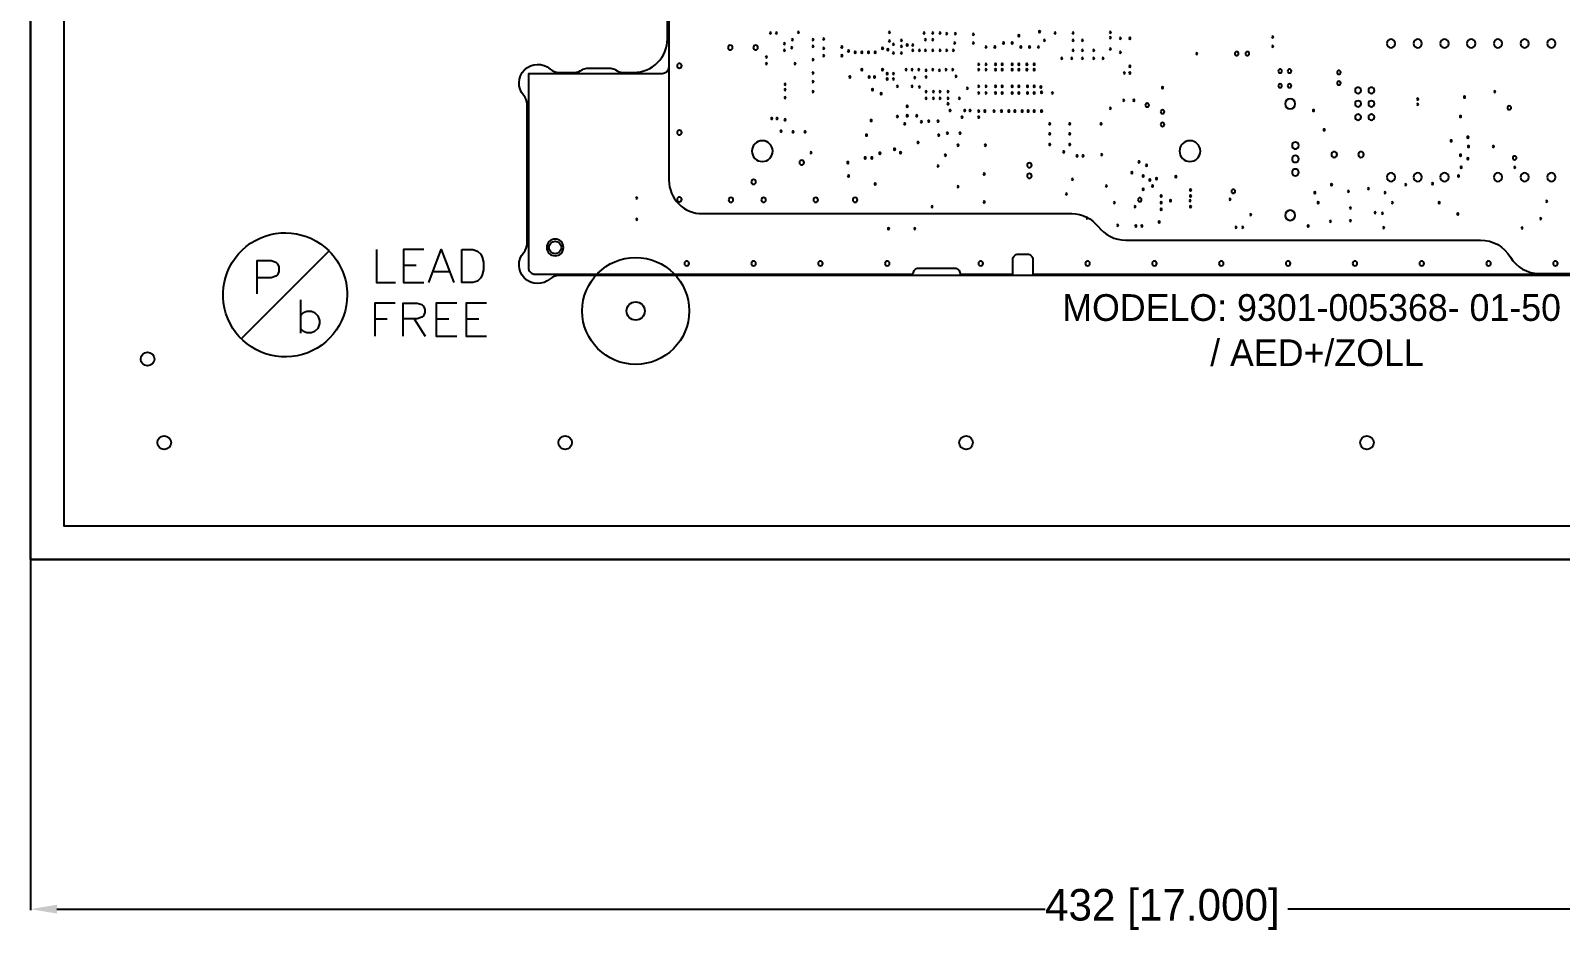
# Model space of a CAD drawing. Extents: x -216 to 339, y -350 to 279.
# Drawn here: x -215.9 to 74.9, y -349.9 to -178.9 of the extents above; entities that cross this region are included whole.
import ezdxf

# ---------------------------------------------------------------- set-up
doc = ezdxf.new("R2010")
doc.units = 0
doc.layers.get('0').update_dxf_attribs({"linetype": 'CONTINUOUS'})
doc.layers.get('DEFPOINTS').update_dxf_attribs({"linetype": 'CONTINUOUS'})
for name, color, linetype in [('1_0_PALLET', 53, 'CONTINUOUS'), ('_G01-IND-3GEN_DRILLS', 40, 'CONTINUOUS'), ('_G01-IND-3GEN_OUTLINE', 4, 'CONTINUOUS')]:
    doc.layers.add(name, color=color, linetype=linetype)
doc.styles.add('MtXpl_Century_Gothic', font='txt')
doc.dimstyles.get("Standard").update_dxf_attribs({"dimtxt": 0.18, "dimasz": 0.18, "dimexe": 0.18, "dimexo": 0.0625, "dimgap": 0.09, "dimtad": 0, "dimtih": 1, "dimtoh": 1, "dimzin": 0, "dimcen": 0.09, "dimazin": 3, "dimtfac": 1, "dimtofl": 0, "dimtmove": 0, "dimatfit": 3})

# ---------------------------------------------------------------- blocks, each defined once
blk = doc.blocks.new('*U40')
at = {"layer": '1_0_PALLET', "color": 7, "style": 'MtXpl_Century_Gothic'}
for s, p in [('MODELO: 9301-005368- 01-50', (-19.81, -234.05)), ('/ AED+/ZOLL', (8.3, -242.64))]:
    blk.add_text(s, height=5.08, dxfattribs=at).set_placement(p)
blk = doc.blocks.new('ROUND_99')
blk.add_circle((0, 0), 0.006)
blk = doc.blocks.new('ROUND_237')
blk.add_circle((0, 0), 0.014)
blk = doc.blocks.new('ROUND_148')
blk.add_circle((0, 0), 0.0175)
blk = doc.blocks.new('ROUND_241')
blk.add_circle((0, 0), 0.021)
blk = doc.blocks.new('ROUND_139')
blk.add_circle((0, 0), 0.0225)
blk = doc.blocks.new('ROUND_8')
blk.add_circle((0, 0), 0.025)
blk = doc.blocks.new('ROUND_244')
blk.add_circle((0, 0), 0.0315)
blk = doc.blocks.new('ROUND_122')
blk.add_circle((0, 0), 0.0375)
blk = doc.blocks.new('ROUND_146')
blk.add_circle((0, 0), 0.0625)
blk = doc.blocks.new('ROUND_238')
blk.add_circle((0, 0), 0.078)
blk = doc.blocks.new('*U49')
at = {"color": 0}
blk.add_text('432 [17.000]', height=6, dxfattribs=at).set_placement((-23.09, -348.01))
blk = doc.blocks.new('*D27')
at = {"color": 0}
for p, q in [((215.9, -256.53), (215.9, -346.03)), ((-215.9, -279.46), (-215.9, -346.03)), ((-210.9, -345.85), (-23.07, -345.85)), ((210.9, -345.85), (23.07, -345.85))]:
    blk.add_line(p, q, dxfattribs=at)
for points in [[(-210.9, -345.01), (-210.9, -346.68), (-215.9, -345.85)], [(210.9, -345.01), (210.9, -346.68), (215.9, -345.85)]]:
    blk.add_solid(points, dxfattribs=at)
at = {"layer": 'DEFPOINTS', "color": 0}
for p in [(215.9, -256.46), (-215.9, -279.4), (-215.9, -345.85)]:
    blk.add_point(p, dxfattribs=at)
blk.add_blockref('*U49', (0, 0))

msp = doc.modelspace()

# ---------------------------------------------------------------- linework, layer by layer
at = {"layer": '1_0_PALLET', "color": 7, "linetype": 'CONTINUOUS', "extrusion": (0, 0, -1)}
for p, q in [((-175.87, -237.46), (-159.22, -220.81)), ((-172.87, -222.58), (-172.87, -228.88)), ((-172.87, -222.58), (-170.17, -222.58)), ((-170.17, -222.58), (-169.28, -222.88)), ((-169.28, -222.88), (-168.98, -223.18)), ((-168.98, -223.18), (-168.73, -223.78)), ((-168.73, -223.78), (-168.73, -224.68)), ((-145.03, -223.47), (-142.63, -223.47)), ((-170.17, -225.88), (-172.87, -225.88)), ((-169.28, -225.58), (-170.17, -225.88)), ((-168.98, -225.28), (-169.28, -225.58)), ((-168.73, -224.68), (-168.98, -225.28)), ((-139.34, -224.67), (-136.34, -224.67)), ((-164.62, -230.07), (-164.62, -236.37)), ((-164.62, -233.07), (-164.02, -232.47)), ((-164.02, -232.47), (-163.42, -232.22)), ((-163.42, -232.22), (-162.52, -232.22)), ((-162.52, -232.22), (-161.92, -232.47)), ((-161.92, -232.47), (-161.32, -233.07)), ((-164.02, -236.07), (-164.62, -235.47)), ((-161.32, -235.47), (-161.92, -236.07)), ((-161.32, -233.07), (-161.02, -233.97)), ((-161.02, -234.57), (-161.32, -235.47)), ((-161.02, -233.97), (-161.02, -234.57)), ((-150.5, -233.66), (-148.1, -233.66)), ((-143.01, -233.66), (-140.91, -236.96)), ((-138.81, -233.66), (-136.41, -233.66)), ((-133.11, -233.66), (-130.72, -233.66)), ((-163.42, -236.31), (-164.02, -236.07)), ((-162.52, -236.31), (-163.42, -236.31)), ((-161.92, -236.07), (-162.52, -236.31))]:
    msp.add_line(p, q, dxfattribs=at)
at = {"layer": '1_0_PALLET', "linetype": 'CONTINUOUS'}
msp.add_lwpolyline([(192.96, 259.82), (192.96, 279.4), (-215.9, 279.4), (-215.9, -279.4), (192.96, -279.4), (-215.9, -279.4), (-215.9, 279.4), (192.96, 279.4), (192.96, 259.89, -0.19269), (192.47, 258.67, 0.976311), (195.17, 255.97, -0.192689), (196.39, 256.46), (215.9, 256.46), (215.9, -256.46), (196.39, -256.46, -0.19269), (195.17, -255.97, 0.976311), (192.47, -258.67, -0.192689), (192.96, -259.89), (192.96, -279.4), (192.96, -259.82)], format="xyb", dxfattribs=at)
at = {"layer": '1_0_PALLET', "color": 4}
msp.add_lwpolyline([(209.55, -273.05), (-209.55, -273.05), (-209.55, 273.05), (209.55, 273.05)], close=True, dxfattribs=at)
at = {"layer": '1_0_PALLET', "color": 1, "linetype": 'CONTINUOUS'}
msp.add_lwpolyline([(-94.57, -97.21), (-94.57, -207.32, 0.414214), (-88.22, -213.67), (-18.01, -213.67, -0.232097), (-12.99, -216.13, 0.232097), (-7.76, -218.69), (59.68, -218.69, -0.264801), (65.36, -221.93, 0.264801), (70.82, -225.04), (111.61, -225.04, 0.414214)], format="xyb", dxfattribs=at)
at = {"layer": '1_0_PALLET', "color": 150, "linetype": 'CONTINUOUS'}
msp.add_lwpolyline([(96.14, -225.43), (-115.47, -225.43, 0.182676), (-117.15, -226.06, -0.939221), (-122.17, -221.04, 0.182676), (-121.54, -219.36), (-121.54, -192.88, 0.182676), (-122.17, -191.2, -0.939221), (-117.15, -186.18, 0.182676), (-115.47, -186.82), (-112.57, -186.82, 0.15686), (-111.09, -186.34, -0.15686), (-110.2, -186.05), (-105.63, -186.05, -0.15686), (-104.74, -186.34, 0.15686), (-103.26, -186.82), (-101.22, -186.82, 0.414214), (-94.87, -180.47), (-94.87, -131.4, 0.15686)], format="xyb", dxfattribs=at)
at = {"layer": '1_0_PALLET', "color": 7, "linetype": 'CONTINUOUS', "extrusion": (0, 0, -1)}
for points in [[(150.13, -220.47), (150.13, -226.77), (146.53, -226.77)], [(141.13, -220.47), (145.03, -220.47), (145.03, -226.77), (141.13, -226.77)], [(140.23, -226.77), (137.84, -220.47), (135.44, -226.77)], [(146.6, -230.66), (150.5, -230.66), (150.5, -236.96)], [(145.11, -236.96), (145.11, -230.66), (142.41, -230.66), (141.51, -230.96), (141.21, -231.26), (140.96, -231.86), (140.96, -232.46), (141.21, -233.06), (141.51, -233.36), (142.41, -233.66), (145.11, -233.66)], [(134.91, -230.66), (138.81, -230.66), (138.81, -236.96), (134.91, -236.96)], [(129.22, -230.66), (133.11, -230.66), (133.11, -236.96), (129.22, -236.96)]]:
    msp.add_lwpolyline(points, dxfattribs=at)
msp.add_lwpolyline([(133.94, -220.47), (131.84, -220.47), (130.94, -220.77), (130.34, -221.37), (130.09, -221.97), (129.79, -222.87), (129.79, -224.37), (130.09, -225.27), (130.34, -225.87), (130.94, -226.47), (131.84, -226.77), (133.94, -226.77)], close=True, dxfattribs=at)
at = {"layer": '1_0_PALLET', "linetype": 'CONTINUOUS'}
for centre, radius in [((-116.2, -220.09), 1.19), ((-100.89, -232.16), 1.73), ((-193.67, -241.3), 1.29), ((-190.5, -257.18), 1.29), ((-114.3, -257.18), 1.29), ((-38.1, -257.18), 1.29), ((38.1, -257.18), 1.29)]:
    msp.add_circle(centre, radius, dxfattribs=at)
at = {"layer": '1_0_PALLET', "color": 9}
msp.add_circle((-100.89, -232.16), 10.16, dxfattribs=at)
at = {"layer": '1_0_PALLET', "color": 7, "linetype": 'CONTINUOUS', "extrusion": (0, 0, -1)}
for start, end in [(180, 135), (135.0764, 180)]:
    msp.add_arc((167.52, -229.11), 11.8, start, end, dxfattribs=at)
at = {"layer": '_G01-IND-3GEN_OUTLINE', "linetype": 'CONTINUOUS'}
for points in [[(24.78, -27.24), (24.77, -14.86), (5.08, -13.72), (-17.22, -13.72), (-36.19, -14.86), (-36.19, -27.05, -0.414214), (-37.46, -28.32), (-39.24, -28.32), (-39.24, -28.45, -0.414214), (-40.26, -29.46), (-47.12, -29.46, -0.414214), (-48.13, -28.45), (-48.13, -28.32), (-120.01, -28.32, 0.414214), (-121.28, -29.59), (-121.28, -66.42), (-95.88, -66.42, -0.414214), (-94.61, -67.69), (-94.61, -185.8, -0.414214), (-95.88, -187.07), (-121.28, -187.07), (-121.28, -223.9, 0.414214), (-120.01, -225.17), (-48.13, -225.17)], [(-48.13, -225.04, -0.414214), (-47.12, -224.03), (-40.26, -224.03, -0.414214), (-39.24, -225.04), (-39.24, -225.17), (-29.21, -225.17), (-29.21, -222.38, -0.414214), (-28.19, -221.36), (-26.42, -221.36, -0.414214), (-25.4, -222.38), (-25.4, -225.17), (90.81, -225.17, 0.414214), (121.29, -194.69), (121.29, -58.8, 0.414214), (90.81, -28.32), (26.04, -28.32, -0.414214), (24.77, -27.05)]]:
    msp.add_lwpolyline(points, format="xyb", dxfattribs=at)

# ---------------------------------------------------------------- block references
msp.add_blockref('*U40', (0, 0))
at = {"layer": '_G01-IND-3GEN_DRILLS', "linetype": 'CONTINUOUS', "xscale": -25.4, "yscale": 25.4, "zscale": 25.4, "rotation": 270}
for name, p in [('ROUND_99', (-75.31, -179.32)), ('ROUND_99', (-74.17, -179.32)), ('ROUND_99', (-69.98, -179.2)), ('ROUND_99', (-52.7, -179.2)), ('ROUND_99', (-46.1, -179.32)), ('ROUND_99', (-44.45, -179.32)), ('ROUND_99', (-43.05, -179.32)), ('ROUND_99', (-41.78, -179.45)), ('ROUND_99', (-40.13, -179.45)), ('ROUND_99', (-36.7, -179.58)), ('ROUND_99', (-28.07, -179.83)), ('ROUND_99', (-24.13, -179.07)), ('ROUND_99', (-21.21, -179.32)), ('ROUND_99', (-17.78, -179.32)), ('ROUND_99', (-10.67, -179.2)), ('ROUND_99', (-10.67, -180.21)), ('ROUND_99', (-8.76, -180.34)), ('ROUND_99', (-6.98, -180.34)), ('ROUND_99', (20.19, -180.09)), ('ROUND_148', (-82.93, -182.12)), ('ROUND_148', (-78.1, -182.12)), ('ROUND_99', (-72.64, -181.36)), ('ROUND_99', (-72.64, -182.63)), ('ROUND_99', (-71.25, -182.12)), ('ROUND_99', (-71.12, -180.59)), ('ROUND_99', (-67.18, -180.59)), ('ROUND_99', (-67.18, -181.86)), ('ROUND_99', (-65.15, -180.47)), ('ROUND_99', (-65.15, -182.24)), ('ROUND_99', (-61.72, -181.99)), ('ROUND_99', (-60.45, -182.75)), ('ROUND_99', (-59.18, -183.01)), ('ROUND_99', (-57.91, -183.01)), ('ROUND_99', (-56.64, -183.01)), ('ROUND_99', (-55.37, -183.01)), ('ROUND_99', (-53.97, -182.24)), ('ROUND_99', (-52.96, -182.5)), ('ROUND_99', (-52.7, -180.85)), ('ROUND_99', (-51.94, -181.48)), ('ROUND_99', (-51.94, -183.13)), ('ROUND_99', (-50.42, -180.72)), ('ROUND_99', (-50.42, -181.86)), ('ROUND_99', (-50.42, -183.13)), ('ROUND_99', (-49.28, -181.61)), ('ROUND_99', (-48.26, -181.61)), ('ROUND_99', (-48.26, -182.63)), ('ROUND_99', (-46.99, -182.63)), ('ROUND_99', (-45.85, -180.59)), ('ROUND_99', (-45.85, -182.63)), ('ROUND_99', (-44.45, -180.59)), ('ROUND_99', (-44.45, -182.63)), ('ROUND_99', (-43.05, -182.63)), ('ROUND_99', (-41.78, -182.63)), ('ROUND_99', (-40.51, -182.63)), ('ROUND_99', (-40.26, -181.23)), ('ROUND_99', (-36.7, -181.23)), ('ROUND_99', (-34.29, -181.99)), ('ROUND_99', (-32.64, -181.99)), ('ROUND_99', (-30.99, -181.23)), ('ROUND_99', (-29.34, -181.23)), ('ROUND_99', (-27.69, -181.99)), ('ROUND_99', (-26.03, -181.99)), ('ROUND_99', (-24.38, -181.99)), ('ROUND_99', (-23.24, -180.72)), ('ROUND_99', (-17.78, -180.72)), ('ROUND_99', (-17.78, -182.63)), ('ROUND_99', (-16, -180.72)), ('ROUND_99', (-16, -182.63)), ('ROUND_99', (-13.84, -182.63)), ('ROUND_99', (-10.67, -182.37)), ('ROUND_99', (-8.76, -183.01)), ('ROUND_99', (5.72, -183.26)), ('ROUND_237', (13.34, -183.26)), ('ROUND_237', (15.37, -183.26)), ('ROUND_99', (20.19, -181.86)), ('ROUND_244', (42.67, -181.33)), ('ROUND_244', (47.75, -181.33)), ('ROUND_244', (52.83, -181.33)), ('ROUND_244', (57.91, -181.33)), ('ROUND_244', (62.99, -181.33)), ('ROUND_244', (68.07, -181.33)), ('ROUND_244', (73.15, -181.33)), ('ROUND_148', (-92.58, -185.55)), ('ROUND_99', (-76.07, -183.9)), ('ROUND_99', (-76.07, -185.17)), ('ROUND_99', (-70.61, -185.17)), ('ROUND_99', (-67.18, -184.4)), ('ROUND_99', (-65.15, -183.64)), ('ROUND_99', (-61.72, -183.64)), ('ROUND_99', (-35.69, -185.29)), ('ROUND_99', (-34.29, -185.29)), ('ROUND_99', (-32.51, -185.29)), ('ROUND_99', (-31.24, -185.29)), ('ROUND_99', (-29.34, -185.29)), ('ROUND_99', (-28.07, -185.29)), ('ROUND_99', (-26.54, -185.29)), ('ROUND_99', (-25.15, -185.29)), ('ROUND_99', (-19.94, -184.15)), ('ROUND_99', (-18.03, -184.15)), ('ROUND_99', (-16, -184.15)), ('ROUND_99', (-13.84, -184.15)), ('ROUND_99', (-12.06, -184.15)), ('ROUND_99', (-6.98, -185.67)), ('ROUND_99', (-72.52, -189.1)), ('ROUND_99', (-67.18, -186.94)), ('ROUND_99', (-67.18, -188.59)), ('ROUND_99', (-60.2, -187.71)), ('ROUND_99', (-57.91, -186.31)), ('ROUND_99', (-56.51, -187.71)), ('ROUND_99', (-55.5, -187.71)), ('ROUND_99', (-53.97, -186.31)), ('ROUND_99', (-53.09, -187.07)), ('ROUND_99', (-53.09, -188.09)), ('ROUND_99', (-51.94, -187.07)), ('ROUND_99', (-51.94, -188.09)), ('ROUND_99', (-49.53, -186.31)), ('ROUND_99', (-48.39, -186.31)), ('ROUND_99', (-47.88, -187.83)), ('ROUND_99', (-47.12, -186.31)), ('ROUND_99', (-45.72, -186.44)), ('ROUND_99', (-45.72, -187.71)), ('ROUND_99', (-44.45, -186.31)), ('ROUND_99', (-43.18, -186.44)), ('ROUND_99', (-41.91, -186.31)), ('ROUND_99', (-40.64, -186.31)), ('ROUND_99', (-40, -187.58)), ('ROUND_99', (-35.69, -186.31)), ('ROUND_99', (-34.29, -186.31)), ('ROUND_99', (-32.51, -186.31)), ('ROUND_99', (-31.24, -186.31)), ('ROUND_99', (-29.34, -186.31)), ('ROUND_99', (-28.07, -186.31)), ('ROUND_99', (-26.54, -186.31)), ('ROUND_99', (-25.15, -186.31)), ('ROUND_99', (-8, -186.94)), ('ROUND_99', (-6.98, -186.94)), ('ROUND_237', (21.59, -186.56)), ('ROUND_237', (23.37, -186.56)), ('ROUND_237', (32.77, -186.82)), ('ROUND_237', (32.77, -188.85)), ('ROUND_99', (-72.52, -190.12)), ('ROUND_99', (-72.52, -191.64)), ('ROUND_99', (-67.18, -190.5)), ('ROUND_99', (-55.88, -190.12)), ('ROUND_99', (-54.23, -190.88)), ('ROUND_99', (-51.18, -189.48)), ('ROUND_99', (-48.39, -189.48)), ('ROUND_99', (-46.99, -189.61)), ('ROUND_99', (-45.72, -190.5)), ('ROUND_99', (-45.72, -191.77)), ('ROUND_99', (-44.32, -190.5)), ('ROUND_99', (-44.32, -191.77)), ('ROUND_99', (-43.05, -190.5)), ('ROUND_99', (-43.05, -191.77)), ('ROUND_99', (-41.53, -190.5)), ('ROUND_99', (-41.53, -191.77)), ('ROUND_99', (-39.37, -191.77)), ('ROUND_99', (-37.85, -189.86)), ('ROUND_99', (-35.69, -189.48)), ('ROUND_99', (-35.69, -190.75)), ('ROUND_99', (-34.29, -189.48)), ('ROUND_99', (-34.29, -190.75)), ('ROUND_99', (-32.51, -189.48)), ('ROUND_99', (-32.51, -190.75)), ('ROUND_99', (-31.24, -189.48)), ('ROUND_99', (-31.24, -190.75)), ('ROUND_99', (-29.34, -189.48)), ('ROUND_99', (-29.34, -190.75)), ('ROUND_99', (-28.07, -189.48)), ('ROUND_99', (-28.07, -190.75)), ('ROUND_99', (-26.42, -189.48)), ('ROUND_99', (-26.42, -190.75)), ('ROUND_99', (-25.15, -189.48)), ('ROUND_99', (-25.15, -190.75)), ('ROUND_99', (-23.88, -189.61)), ('ROUND_99', (-23.75, -190.63)), ('ROUND_99', (-21.72, -190.75)), ('ROUND_99', (-0.76, -189.74)), ('ROUND_237', (21.59, -189.36)), ('ROUND_122', (23.5, -192.79)), ('ROUND_237', (23.37, -189.36)), ('ROUND_139', (36.4, -190.25)), ('ROUND_139', (38.94, -190.25)), ('ROUND_99', (47.75, -191.9)), ('ROUND_99', (56.64, -191.52)), ('ROUND_99', (62.36, -190.5)), ('ROUND_99', (-49.28, -193.29)), ('ROUND_99', (-41.53, -192.79)), ('ROUND_99', (-41.15, -194.06)), ('ROUND_99', (-38.35, -194.06)), ('ROUND_99', (-37.34, -194.06)), ('ROUND_99', (-35.69, -194.18)), ('ROUND_99', (-34.54, -194.18)), ('ROUND_99', (-32.77, -194.18)), ('ROUND_99', (-31.37, -194.18)), ('ROUND_99', (-29.97, -194.18)), ('ROUND_99', (-28.83, -194.18)), ('ROUND_99', (-27.43, -194.18)), ('ROUND_99', (-26.29, -194.18)), ('ROUND_99', (-25.15, -194.18)), ('ROUND_99', (-23.75, -194.18)), ('ROUND_99', (-10.67, -193.67)), ('ROUND_99', (-8.13, -192.15)), ('ROUND_99', (-6.22, -192.15)), ('ROUND_237', (-3.68, -193.04)), ('ROUND_237', (-0.76, -194.31)), ('ROUND_99', (27.94, -194.06)), ('ROUND_139', (36.4, -192.79)), ('ROUND_139', (36.4, -195.33)), ('ROUND_139', (38.94, -192.79)), ('ROUND_139', (38.94, -195.33)), ('ROUND_99', (47.75, -192.91)), ('ROUND_237', (65.15, -193.55)), ('ROUND_99', (-75.06, -195.58)), ('ROUND_99', (-74.04, -195.58)), ('ROUND_99', (-72.52, -195.83)), ('ROUND_99', (-56.13, -195.96)), ('ROUND_99', (-51.18, -195.2)), ('ROUND_99', (-49.78, -196.6)), ('ROUND_99', (-49.28, -195.07)), ('ROUND_99', (-47.5, -195.07)), ('ROUND_99', (-46.61, -196.21)), ('ROUND_99', (-45.21, -196.09)), ('ROUND_99', (-43.43, -196.09)), ('ROUND_99', (-38.86, -195.33)), ('ROUND_99', (-35.69, -195.33)), ('ROUND_99', (-22.22, -196.6)), ('ROUND_99', (-18.41, -196.6)), ('ROUND_99', (-12.45, -196.6)), ('ROUND_237', (-0.76, -196.72)), ('ROUND_99', (29.97, -197.74)), ('ROUND_99', (55.88, -195.2)), ('ROUND_148', (-92.58, -198.25)), ('ROUND_238', (-76.83, -201.78)), ('ROUND_99', (-73.28, -197.99)), ('ROUND_99', (-70.99, -198.12)), ('ROUND_99', (-68.71, -198.12)), ('ROUND_99', (-57.02, -198.75)), ('ROUND_99', (-47.24, -200.15)), ('ROUND_99', (-43.31, -198.75)), ('ROUND_99', (-41.66, -198.37)), ('ROUND_99', (-39.62, -200.66)), ('ROUND_99', (-39.24, -198.37)), ('ROUND_99', (-34.42, -200.66)), ('ROUND_99', (-22.22, -198.5)), ('ROUND_99', (-22.22, -200.53)), ('ROUND_99', (-18.41, -198.5)), ('ROUND_99', (-18.41, -200.53)), ('ROUND_238', (4.45, -201.78)), ('ROUND_8', (24.49, -200.74)), ('ROUND_99', (54.1, -199.83)), ('ROUND_99', (57.28, -199.14)), ('ROUND_148', (-69.34, -203.96)), ('ROUND_99', (-67.56, -202.06)), ('ROUND_99', (-57.28, -203.07)), ('ROUND_99', (-56.01, -203.07)), ('ROUND_99', (-54.48, -202.18)), ('ROUND_99', (-51.69, -201.42)), ('ROUND_99', (-50.55, -202.06)), ('ROUND_99', (-42.04, -202.56)), ('ROUND_99', (-19.56, -201.93)), ('ROUND_99', (-17.02, -202.69)), ('ROUND_99', (-15.87, -202.69)), ('ROUND_99', (-12.32, -202.44)), ('ROUND_8', (24.49, -203.28)), ('ROUND_241', (31.88, -202.44)), ('ROUND_241', (36.96, -202.44)), ('ROUND_99', (55.88, -202.56)), ('ROUND_99', (57.28, -203.2)), ('ROUND_99', (57.4, -200.91)), ('ROUND_99', (62.1, -200.91)), ('ROUND_237', (66.17, -203.07)), ('ROUND_99', (-60.58, -203.96)), ('ROUND_99', (-60.45, -206.5)), ('ROUND_99', (-43.43, -204.6)), ('ROUND_99', (-34.67, -206.12)), ('ROUND_148', (-26.06, -204.47)), ('ROUND_148', (-26.06, -206.5)), ('ROUND_99', (-6.6, -205.87)), ('ROUND_99', (-5.21, -203.83)), ('ROUND_99', (-4.44, -206.5)), ('ROUND_99', (-3.81, -204.47)), ('ROUND_8', (24.49, -205.82)), ('ROUND_244', (42.67, -206.73)), ('ROUND_244', (47.75, -206.73)), ('ROUND_244', (52.83, -206.73)), ('ROUND_99', (55.5, -206.5)), ('ROUND_99', (56.01, -204.85)), ('ROUND_244', (62.99, -206.73)), ('ROUND_99', (66.17, -204.85)), ('ROUND_244', (68.07, -206.73)), ('ROUND_244', (73.15, -206.73)), ('ROUND_148', (-78.49, -207.64)), ('ROUND_99', (-55.37, -208.03)), ('ROUND_99', (-39.62, -208.53)), ('ROUND_99', (-17.91, -207.14)), ('ROUND_99', (-11.43, -208.41)), ('ROUND_99', (-4.44, -209.04)), ('ROUND_99', (-3.17, -207.26)), ('ROUND_99', (-2.67, -208.41)), ('ROUND_99', (-1.9, -207.01)), ('ROUND_99', (1.78, -206.63)), ('ROUND_99', (4.57, -209.17)), ('ROUND_237', (12.7, -209.42)), ('ROUND_99', (31.37, -208.15)), ('ROUND_99', (34.54, -209.42)), ('ROUND_99', (38.35, -208.91)), ('ROUND_99', (45.47, -208.15)), ('ROUND_99', (50.55, -207.96)), ('ROUND_99', (-100.69, -210.71)), ('ROUND_148', (-92.58, -210.95)), ('ROUND_148', (-82.8, -211.07)), ('ROUND_148', (-76.58, -211.07)), ('ROUND_148', (-66.67, -211.07)), ('ROUND_148', (-59.18, -211.07)), ('ROUND_99', (-44.58, -212.34)), ('ROUND_99', (-34.67, -211.45)), ('ROUND_99', (-19.05, -209.93)), ('ROUND_99', (-9.91, -211.58)), ('ROUND_99', (-5.97, -212.34)), ('ROUND_237', (-5.09, -211.02)), ('ROUND_99', (-1.02, -210.31)), ('ROUND_99', (-1.02, -211.58)), ('ROUND_99', (0.76, -211.2)), ('ROUND_99', (4.45, -211.2)), ('ROUND_99', (4.57, -210.31)), ('ROUND_99', (4.57, -212.34)), ('ROUND_99', (12.07, -210.95)), ('ROUND_99', (28.19, -209.68)), ('ROUND_99', (28.83, -211.58)), ('ROUND_99', (41.53, -209.68)), ('ROUND_99', (42.93, -211.58)), ('ROUND_99', (51.82, -211.58)), ('ROUND_99', (72.26, -211.33)), ('ROUND_99', (-100.71, -214.76)), ('ROUND_99', (-15.11, -214.5)), ('ROUND_99', (-1.4, -215.26)), ('ROUND_99', (-1.02, -212.85)), ('ROUND_99', (16, -213.87)), ('ROUND_122', (23.5, -213.99)), ('ROUND_99', (31.12, -215.14)), ('ROUND_99', (34.93, -212.6)), ('ROUND_99', (34.93, -215.01)), ('ROUND_99', (39.62, -213.49)), ('ROUND_99', (41.02, -213.61)), ('ROUND_99', (55.37, -213.74)), ('ROUND_99', (71.12, -214.63)), ('ROUND_99', (-52.83, -216.53)), ('ROUND_99', (-47.88, -216.53)), ('ROUND_99', (-9.27, -215.9)), ('ROUND_99', (-5.84, -216.03)), ('ROUND_99', (-4.7, -216.03)), ('ROUND_99', (13.21, -216.28)), ('ROUND_99', (14.48, -216.28)), ('ROUND_99', (26.92, -216.03)), ('ROUND_99', (41.28, -216.34)), ('ROUND_99', (67.56, -216.41)), ('ROUND_146', (-116.2, -220.09)), ('ROUND_148', (-91.19, -223.14)), ('ROUND_148', (-78.49, -223.14)), ('ROUND_148', (-65.79, -223.14)), ('ROUND_148', (-53.09, -223.14)), ('ROUND_148', (-35.31, -223.14)), ('ROUND_148', (-14.99, -223.14)), ('ROUND_148', (-2.29, -223.14)), ('ROUND_148', (10.41, -223.14)), ('ROUND_148', (23.11, -223.14)), ('ROUND_148', (35.81, -223.14)), ('ROUND_148', (48.51, -223.14)), ('ROUND_148', (61.21, -223.14)), ('ROUND_148', (73.91, -223.14))]:
    msp.add_blockref(name, p, dxfattribs=at)

# ---------------------------------------------------------------- dimensions: what is measured, and where the dimension line sits
dim = msp.add_linear_dim(base=(-215.9, -345.85), p1=(215.9, -256.46), p2=(-215.9, -279.4), dimstyle='Standard', override={"dimtxt": 6, "dimasz": 5, "dimdec": 0})
dim.commit()
dim.dimension.update_dxf_attribs({"geometry": '*D27', "text_midpoint": (0, -345.85), "dimtype": 128})

doc.saveas('drawing.dxf')
